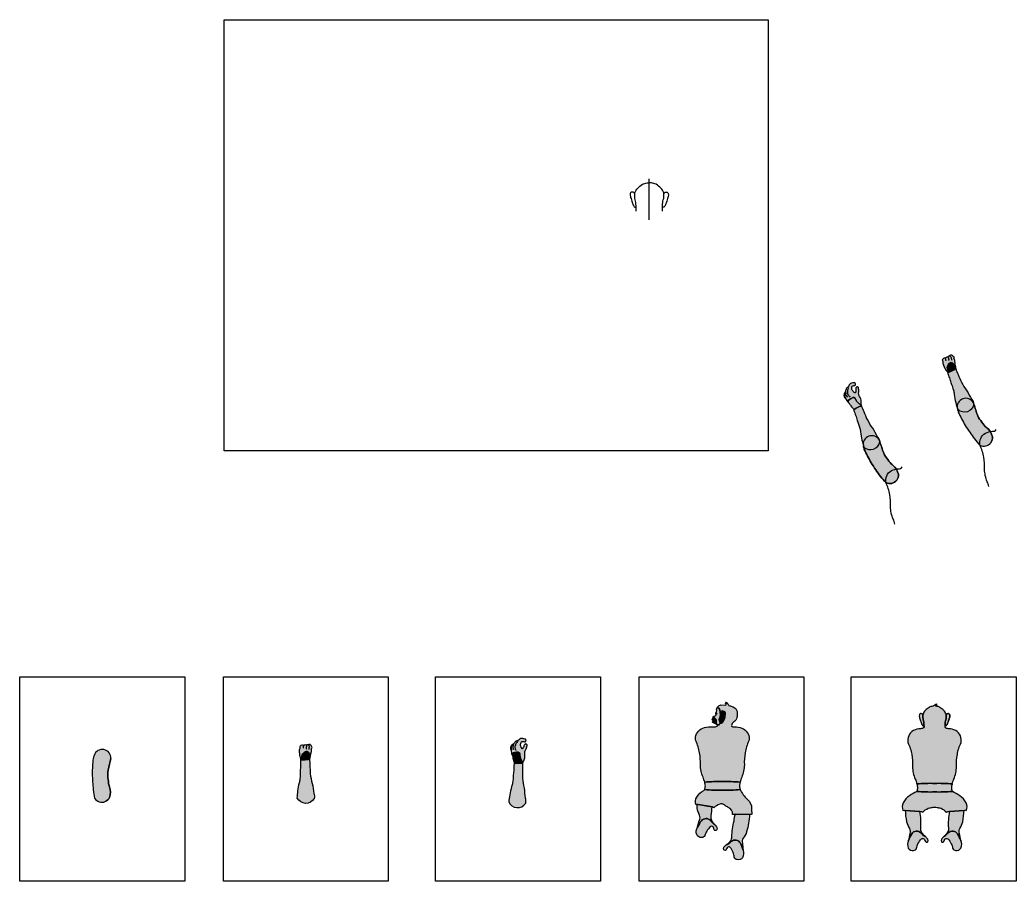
# Model space of a CAD drawing. Header units: millimetres. Extents: x -457882 to 172779, y -113677 to 174411.
# Drawn here: x -457882 to -124626, y -113677 to 174411 of the extents above; entities that cross this region are included whole.
import ezdxf

# ---------------------------------------------------------------- set-up
doc = ezdxf.new("R2010")
doc.units = ezdxf.units.MM
picture_1 = doc.add_image_def('image3.png', size_in_pixel=(659, 522))
pattern_1 = [(0, (-87389.128, -86394.4445), (0, 6.985), [5.08, -1.905]), (90, (-87389.128, -86394.4445), (-6.985, 4e-16), [5.08, -1.905])]
pattern_2 = [(0, (-39812.8334, -59161.183), (0, 6.985), [5.08, -1.905]), (90, (-39812.8334, -59161.183), (-6.985, 4e-16), [5.08, -1.905])]
pattern_3 = [(0, (0, 0), (0, 6.985), [5.08, -1.905]), (90, (0, 0), (-6.985, 4e-16), [5.08, -1.905])]
pattern_4 = [(0, (-245382.854, -184628.717), (0, 6.985), [5.08, -1.905]), (90, (-245382.854, -184628.717), (-6.985, 4e-16), [5.08, -1.905])]
pattern_5 = [(0, (-74510.256, 6733.873), (0, 6.985), [5.08, -1.905]), (90, (-74510.256, 6733.873), (-6.985, 4e-16), [5.08, -1.905])]
pattern_6 = [(0, (-33082.717, -5422.166), (0, 6.985), [5.08, -1.905]), (90, (-33082.717, -5422.166), (-6.985, 4e-16), [5.08, -1.905])]
pattern_7 = [(336.800377, (-211234.2166, -149794.374), (2.751642, 6.42017844), [5.08, -1.905]), (66.800377, (-211234.2166, -149794.374), (-6.42017844, 2.751642), [5.08, -1.905])]
pattern_8 = [(339.5691774, (-278315.2895, -171012.491), (2.43829734, 6.54560395), [5.08, -1.905]), (69.5691774, (-278315.2895, -171012.491), (-6.54560395, 2.43829734), [5.08, -1.905])]

msp = doc.modelspace()

# ---------------------------------------------------------------- hatches: boundary and pattern name
at = {"true_color": 0xc7c8ca}
h = msp.add_hatch(dxfattribs=at)
h.set_pattern_fill('ANGLE', color=9)
h.set_pattern_definition(pattern_6)
h.paths.add_polyline_path([(-145069, 60250, 0.0241075), (-145209, 60757, -0.1586549), (-145434, 61223, 0.0966106), (-145382, 61559, 0.3955607), (-145732, 61904, 0.2090925), (-146141, 62289, 0.2093926), (-146535, 62245, 0.0503816), (-146844, 62023, 0.1075723), (-147167, 61910, 0.1318174), (-147467, 61696, 0.0834333), (-147991, 61527, 0.0980647), (-148362, 61263, 0.0729574), (-148957, 61092, 0.2162471), (-149305, 60670, 0.1385878), (-149183, 60194, 0.0626311), (-148977, 58983, 0.0379536), (-148390, 57766, 0.0517764), (-147475, 56504, 0.0454698), (-146997, 56589, -0.2005109), (-147190, 56973, -0.15077), (-147568, 57757, -0.1852209), (-147530, 58600, -0.1149164), (-147165, 59385, -0.1913417), (-146290, 59908, -0.2666114), (-145951, 59659, -0.1126321), (-145356, 59120, 0.0153419), (-144936, 58455, 0.0449798), (-144968, 58999, -0.0144999), (-145049, 59652, -0.0540979)])
at = {"true_color": 0x636466}
h = msp.add_hatch(dxfattribs=at)
h.set_pattern_fill('ANGLE', color=251)
h.set_pattern_definition(pattern_6)
h.paths.add_polyline_path([(-144936, 58455, -0.0153419), (-145356, 59120, 0.1126321), (-145951, 59659, 0.2666114), (-146290, 59908, 0.1913417), (-147165, 59385, 0.1149164), (-147530, 58600, 0.1852209), (-147568, 57757, 0.15077), (-147190, 56973, 0.2005109), (-146997, 56589, 0.0443421), (-146553, 56754, -0.0059197), (-145597, 57199, 0.1157184), (-144838, 57745, -0.0790342)])
at = {"true_color": 0x292a38}
h = msp.add_hatch(dxfattribs=at)
h.set_pattern_fill('ANGLE', color=250)
h.set_pattern_definition(pattern_6)
h.paths.add_polyline_path([(-141115, 50353, -0.0388567), (-142884, 53221, -0.0092464), (-143994, 55785, -0.0157656), (-144824, 57762, -0.0026602), (-144838, 57745, -0.1157184), (-145597, 57199, 0.0058226), (-146537, 56762, -0.0916217), (-147475, 56504, 0.0194415), (-147147, 55480, 0.0256605), (-146852, 54674, -0.0522324), (-146319, 52966, -0.0278197), (-145423, 50394, -0.0622451), (-145242, 49118, 0.0357734), (-144724, 46335, -0.0018351), (-144124, 44045, 0.5959319), (-138727, 45869, 0.1362033), (-139479, 47451, 0.0040404)])
at = {"true_color": 0xc7c8ca}
h = msp.add_hatch(dxfattribs=at)
h.set_pattern_fill('ANGLE', color=9)
h.set_pattern_definition(pattern_5)
h.paths.add_polyline_path([(-178527, 47937, 0.0162846), (-178023, 46884, -0.0028296), (-177348, 46256, 0.1696226), (-176393, 45559, -0.0583689), (-176409, 46180, 0.008424), (-176432, 46855, 0.1037309), (-176562, 47608, 0.0214364), (-176804, 48120, -0.0639694), (-177118, 48671, -0.0703221), (-177279, 49223, -0.0436897), (-177291, 49656, 0.0076147), (-177241, 50187, 0.0946747), (-177252, 50648, -0.0023091), (-177302, 50850, -0.0905524), (-177316, 51020, 0.0041783), (-177299, 51286, 0.1961738), (-177383, 51462, 0.023169), (-177589, 51583, 0.1566434), (-177937, 51604, 0.1322777), (-178135, 51487, 0.0833059), (-178201, 51339, 0.0430556), (-178261, 50650, 0.0424328), (-178246, 50544, -0.062052), (-178220, 50318, -0.041717), (-178284, 49963, 0.0076932), (-178337, 49728, -0.5364336), (-178522, 49642, -0.0568674), (-178652, 49730, 0.0073205), (-178870, 49871, -0.0277966), (-179146, 50155, 0.0346833), (-179347, 50423, -0.1162974), (-179545, 50795, -0.0803727), (-179610, 51385, -0.15762), (-179429, 51868, -0.2146776), (-179044, 52034, 0.0691183), (-178586, 52137, 0.052426), (-178449, 52207, 0.2904389), (-178312, 52570, 0.1086894), (-178483, 52900, 0.1885632), (-178654, 52977, 0.0069086), (-179198, 52954, 0.07217), (-180067, 52740, 0.173042), (-180603, 51979, -0.2008729), (-180861, 51601, 0.2871932), (-181537, 50569, 0.262047), (-181695, 49987, 0.3206659), (-181935, 49628, 0.4059363), (-182129, 49275, 0.1240446), (-182169, 48346, 0.1708348), (-181665, 47769, 0.0458484), (-181263, 47107, 0.0285844), (-180846, 46530, -0.2523306), (-180558, 47292, -0.03848), (-180042, 47615, -0.0388374), (-179425, 47956, -0.3233707)])
at = {"true_color": 0x636466}
h = msp.add_hatch(dxfattribs=at)
h.set_pattern_fill('ANGLE', color=251)
h.set_pattern_definition(pattern_5)
h.paths.add_polyline_path([(-178527, 47937, 0.3233707), (-179425, 47956, 0.0388374), (-180042, 47615, 0.03848), (-180558, 47292, 0.2523306), (-180846, 46530, -0.0892556), (-180188, 45768, 0.0686791), (-179470, 44794, -0.0819391), (-178910, 43994, -0.103119), (-176281, 45251, -0.0888054), (-176392, 45558, -0.1697019), (-177348, 46256, 0.0028296), (-178023, 46884, -0.0162846)])
at = {"true_color": 0x292a38}
h = msp.add_hatch(dxfattribs=at)
h.set_pattern_fill('ANGLE', color=250)
h.set_pattern_definition([(0, (-66288.832, 16115.89), (0, 6.985), [5.08, -1.905]), (90, (-66288.832, 16115.89), (-6.985, 4e-16), [5.08, -1.905])])
h.paths.add_polyline_path([(-138915, 46305, 0.8737881), (-144259, 44332, -0.0068088), (-143969, 43236, 0.01901), (-141653, 38717, 0.0011597), (-138563, 34231, 0.0414972), (-136706, 32130, 0.3646656), (-133091, 32969, 0.1699294), (-132528, 34924, 0.1721894), (-134422, 37969, 0.1277456), (-134944, 38378, -0.0010641), (-136454, 40357, -0.0812566), (-137662, 42536, 0.0089644)])
h = msp.add_hatch(dxfattribs=at)
h.set_pattern_fill('ANGLE', color=250)
h.set_pattern_definition(pattern_5)
h.paths.add_polyline_path([(-174337, 40701, -0.0092464), (-175447, 43265, -0.015845), (-176281, 45251, 0.1038905), (-178928, 43981, 0.0193803), (-178601, 42959, 0.0256605), (-178305, 42153, -0.0522324), (-177772, 40445, -0.0278197), (-176876, 37874, -0.0622451), (-176695, 36598, 0.0357734), (-176177, 33815, -0.0018351), (-175577, 31524, 0.5959319), (-170181, 33349, 0.1362033), (-170932, 34930, 0.0040404), (-172568, 37832, -0.0388567)])
h = msp.add_hatch(dxfattribs=at)
h.set_pattern_fill('ANGLE', color=250)
h.set_pattern_definition([(0, (-97741.953, 3595.482), (0, 6.985), [5.08, -1.905]), (90, (-97741.953, 3595.482), (-6.985, 4e-16), [5.08, -1.905])])
h.paths.add_polyline_path([(-170368, 33784, 0.8737881), (-175713, 31811, -0.0068088), (-175422, 30715, 0.01901), (-173106, 26197, 0.0011597), (-170016, 21710, 0.0414972), (-168159, 19609, 0.3646656), (-164544, 20448, 0.1699294), (-163981, 22403, 0.1721894), (-165876, 25449, 0.1277456), (-166397, 25858, -0.0010641), (-167907, 27836, -0.0812566), (-169115, 30016, 0.0089644)])
h = msp.add_hatch(dxfattribs=at)
h.set_pattern_fill('ANGLE', color=250)
h.set_pattern_definition(pattern_3)
h.paths.add_polyline_path([(-213997, -66761, 0.3223682), (-215809, -62749, 0.1051615), (-218209, -62110, 0.0603567), (-219013, -62110, -0.0539296), (-219505, -62047, -0.0730646), (-219762, -61957, -0.2207532), (-219410, -60696, 0.1570223), (-218177, -59405, 0.1007924), (-217893, -57721, 0.1843328), (-218323, -56171, 0.1336993), (-219641, -55224, 0.0372833), (-220687, -54940, -0.1405802), (-220994, -54501, 0.2982357), (-221827, -53882, -0.0907338), (-221521, -54080, -0.2649519), (-221382, -54471, -0.146605), (-221675, -54362, -0.2594004), (-221687, -54799, -0.000013), (-221689, -54799), (-223346, -54689, 0.115328), (-223948, -54974, 0.0082779), (-224398, -55344, 0.1153501), (-224585, -55616, -0.1664151), (-224879, -56091, 0.39095), (-224831, -56314, -0.0988119), (-224770, -56768, 0.0307857), (-224962, -57249), (-224729, -57735), (-224990, -57969, -0.1538158), (-225022, -58193, -0.1255847), (-225576, -58505), (-225750, -58879), (-225115, -59477, -0.1127631), (-224929, -59970), (-225008, -61208, 0.0447823), (-224765, -61285, 0.0246868), (-224331, -61356, 0.0200844), (-223974, -61383), (-223658, -60686, -0.0875526), (-223886, -60116, -0.1539301), (-223918, -59523, -0.0511605), (-223850, -59225, 0.0326958), (-223614, -58691, 0.0452629), (-223560, -58395, -0.0174096), (-223502, -57476, -0.1718324), (-223443, -57087, -0.043151), (-223297, -56906, -0.1331819), (-222973, -56766, -0.1158627), (-222257, -56901, -0.1366958), (-221963, -57202, -0.1608118), (-221905, -57489, -0.0243167), (-222021, -58534, -0.0013626), (-222086, -58938, -0.0174461), (-222274, -59623, -0.0692874), (-222726, -60521, -0.0424083), (-222925, -60720, -0.2615406), (-223393, -60864, -0.3973692), (-223613, -60754, -0.0114632), (-223658, -60686), (-223974, -61383, -0.0190311), (-224312, -61358, -0.2910341), (-225041, -62047, -0.0658971), (-225643, -62110, 0.0016847), (-227573, -62110, 0.1051615), (-229973, -62749, 0.3223682), (-231785, -66761, -0.0787665), (-230521, -70779, -0.061863), (-230249, -74762, 0.0938334), (-229363, -78968, -0.0522731), (-228800, -80592, -0.0321333), (-222860, -80399, -0.0317998), (-216981, -80586, -0.0520882), (-216420, -78968, 0.0938334), (-215534, -74762, -0.061863), (-215261, -70779, -0.0787665)])
at = {"true_color": 0xc7c8ca}
h = msp.add_hatch(dxfattribs=at)
h.set_pattern_fill('ANGLE', color=9)
h.set_pattern_definition(pattern_4)
h.paths.add_polyline_path([(-225750, -58879), (-225576, -58505, 0.1255847), (-225022, -58193, 0.1538158), (-224990, -57969), (-224729, -57735), (-224962, -57249, -0.0307857), (-224770, -56768, 0.0988119), (-224831, -56314, -0.4266905), (-224867, -56074, 0.0386965), (-224783, -55999, 0.1204598), (-224591, -55638, -0.2278129), (-224037, -55859, -0.1557532), (-223781, -56411), (-223554, -58211, -0.0729836), (-223614, -58691, -0.0326958), (-223850, -59225, 0.0511605), (-223918, -59523, 0.1539301), (-223886, -60116, 0.0875526), (-223658, -60686), (-223974, -61383, -0.0200844), (-224331, -61356, -0.0246868), (-224765, -61285, -0.0447823), (-225008, -61208), (-224929, -59970, 0.1127631), (-225115, -59477)])
at = {"true_color": 0x292a38}
h = msp.add_hatch(dxfattribs=at)
h.set_pattern_fill('ANGLE', color=250)
h.set_pattern_definition(pattern_3)
h.paths.add_polyline_path([(-143013, -67359, 0.3223682), (-144825, -63347, 0.1051615), (-147225, -62709, -0.0693205), (-147853, -62608, -0.2031393), (-148390, -62115, -0.0160803), (-148340, -60852, -0.053147), (-148054, -59375, 0.0545764), (-148054, -57841, 0.1239777), (-148817, -56603, 0.057497), (-150081, -55575, 0.1159452), (-151346, -55218, 0.0099336), (-151543, -55206, -0.1322594), (-151402, -55021, -0.2875351), (-151054, -55005, 0.4103371), (-151411, -54865, -0.0591513), (-151726, -54977, -0.256772), (-151406, -54658, -0.0907338), (-151044, -54616, 0.3886537), (-152056, -54904, -0.0532154), (-152363, -55211, 0.0052778), (-152467, -55218, 0.1159452), (-153732, -55575, 0.057497), (-154996, -56603, 0.1239777), (-155760, -57841, 0.0545764), (-155760, -59375, -0.053147), (-155474, -60852, -0.0160803), (-155423, -62115, -0.2031393), (-155960, -62608, -0.0693205), (-156589, -62709, 0.1051615), (-158989, -63347, 0.3223682), (-160801, -67359, -0.0787665), (-159537, -71377, -0.061863), (-159264, -75361, 0.0938334), (-158378, -79566, -0.0522731), (-157815, -81190, -0.0321333), (-151875, -80997, -0.0317998), (-145997, -81185, -0.0520882), (-145435, -79566, 0.0938334), (-144549, -75361, -0.061863), (-144277, -71377, -0.0787665)])
h = msp.add_hatch()
h.set_pattern_fill('ANGLE', color=6)
h.set_pattern_definition([(0, (-38248.905, 0), (0, 6.985), [5.08, -1.905]), (90, (-38248.905, 0), (-6.985, 4e-16), [5.08, -1.905])])
h.paths.add_polyline_path([(-226091, -60403, -0.1833688), (-226197, -60498, 0.1576277), (-225589, -60762, 0.1306015), (-225008, -61208), (-224929, -59970, 0.1127631), (-225115, -59477), (-225750, -58879), (-225976, -59036, -0.1080087), (-226208, -59409, -0.0144354), (-226358, -59570, 0.0815852), (-226046, -59991, -0.4359866), (-226012, -60303, -0.0523019)])
h = msp.add_hatch()
h.set_pattern_fill('ANGLE', color=1)
h.set_pattern_definition(pattern_4)
h.paths.add_polyline_path([(-225750, -58879), (-225576, -58505, -0.1067141), (-225929, -58664, 0.1041713), (-226014, -58706, 0.1981513), (-226031, -58739, 0.1141793), (-226021, -58797, -0.1850298), (-225982, -59039)])
h = msp.add_hatch()
h.set_pattern_fill('ANGLE', color=3)
h.set_pattern_definition(pattern_4)
h.paths.add_polyline_path([(-224963, -57246, 0.0971391), (-225041, -57618, 0.0586994), (-224990, -57969), (-224729, -57735)])
at = {"true_color": 0x636466}
h = msp.add_hatch(dxfattribs=at)
h.set_pattern_fill('ANGLE', color=251)
h.set_pattern_definition(pattern_4)
h.paths.add_polyline_path([(-223850, -59225, 0.0326958), (-223614, -58691, 0.0729836), (-223554, -58211, -0.0139283), (-223502, -57476, -0.1718324), (-223443, -57087, -0.043151), (-223297, -56906, -0.1331819), (-222973, -56766, -0.1158627), (-222257, -56901, -0.1501868), (-221944, -57239, -0.1075835), (-221902, -57433, -0.025402), (-222019, -58525, -0.001393), (-222086, -58938, -0.0174461), (-222274, -59623, -0.0692874), (-222726, -60521, -0.0424083), (-222925, -60720, -0.2615406), (-223393, -60864, -0.3973692), (-223613, -60754, -0.0991153), (-223886, -60116, -0.1539301), (-223918, -59523, -0.0511605)])
h = msp.add_hatch(dxfattribs=at)
h.set_pattern_fill('ANGLE', color=251)
h.set_pattern_definition([(0, (-144921.789, -24039.421), (0, 6.985), [5.08, -1.905]), (90, (-144921.789, -24039.421), (-6.985, 4e-16), [5.08, -1.905])])
h.paths.add_polyline_path([(-155789, -58188, 0.2663283), (-156039, -57775, 0.0882136), (-156374, -57646, 0.1764774), (-156730, -57711, 0.1744313), (-156991, -58076, 0.137621), (-156971, -58847, 0.0352671), (-156797, -59387, -0.0174435), (-156564, -60056, 0.0214337), (-156424, -60556, 0.0218015), (-156154, -61274, -0.0176888), (-155890, -61599, 0.5309416), (-155436, -61545, 0.0088322), (-155474, -60852, 0.053147), (-155760, -59375, -0.0421889)])
h.paths.add_polyline_path([(-146843, -58847, 0.137621), (-146822, -58076, 0.1744313), (-147084, -57711, 0.1764774), (-147439, -57646, 0.0882136), (-147774, -57775, 0.2663283), (-148024, -58188, -0.0421889), (-148054, -59375, 0.053147), (-148340, -60852, 0.0088322), (-148377, -61545, 0.5309416), (-147924, -61599, -0.0176888), (-147660, -61274, 0.0218015), (-147390, -60556, 0.0214337), (-147250, -60056, -0.0174435), (-147017, -59387, 0.0352671)])
at = {"true_color": 0xc7c8ca}
h = msp.add_hatch(dxfattribs=at)
h.set_pattern_fill('ANGLE', color=9, angle=-23.19962)
h.set_pattern_definition(pattern_7)
h.paths.add_polyline_path([(-290608, -70948, 0.0162846), (-290560, -72114, -0.0028296), (-290188, -72957, 0.1696226), (-289584, -73974, -0.0583689), (-289353, -73396, 0.008424), (-289109, -72767, 0.1037309), (-288932, -72023, 0.0214364), (-288953, -71458, -0.0639694), (-289024, -70828, -0.0703221), (-288955, -70257, -0.0436897), (-288796, -69854, 0.0076147), (-288540, -69385, 0.0946747), (-288369, -68958, -0.0023091), (-288335, -68753, -0.0905524), (-288281, -68590, 0.0041783), (-288161, -68352, 0.1961738), (-288168, -68158, 0.023169), (-288310, -67965, 0.1566434), (-288622, -67809, 0.1322777), (-288849, -67838, 0.0833059), (-288969, -67949, 0.0430556), (-289296, -68558, 0.0424328), (-289323, -68661, -0.062052), (-289389, -68879, -0.041717), (-289588, -69181, 0.0076932), (-289729, -69375, -0.5364336), (-289933, -69382, -0.0568674), (-290017, -69250, 0.0073205), (-290162, -69034, -0.0277966), (-290303, -68665, 0.0346833), (-290383, -68339, -0.1162974), (-290418, -67919, -0.0803727), (-290245, -67351, -0.15762), (-289889, -66979, -0.2146776), (-289469, -66978, 0.0691183), (-289008, -67064, 0.052426), (-288855, -67053, 0.2904389), (-288585, -66773, 0.1086894), (-288613, -66403, 0.1885632), (-288740, -66265, 0.0069086), (-289249, -66071, 0.07217), (-290132, -65926, 0.173042), (-290924, -66414, -0.2008729), (-291311, -66659, 0.2871932), (-292339, -67342, 0.262047), (-292713, -67815, 0.3206659), (-293075, -68050, 0.4059363), (-293392, -68299, 0.1240446), (-293795, -69136, 0.1708348), (-293559, -69866, 0.0458484), (-293451, -70632, 0.0285844), (-293295, -71327, -0.2523306), (-292730, -70740, -0.03848), (-292128, -70647, -0.0388374), (-291427, -70576, -0.3233707)])
at = {"true_color": 0x292a38}
h = msp.add_hatch(dxfattribs=at)
h.set_pattern_fill('ANGLE', color=250, angle=-31.04999)
h.set_pattern_definition([(328.950006, (-380815.226, -136002.691), (3.6027639, 5.98417223), [5.08, -1.905]), (58.950006, (-380815.226, -136002.691), (-5.98417223, 3.6027639), [5.08, -1.905])])
h.paths.add_polyline_path([(-427464, -72680, 0.8737881), (-433061, -71613, -0.0068088), (-433377, -72702, 0.01901), (-433723, -77768, 0.0011597), (-433391, -83205, 0.0414972), (-432883, -85963, 0.3646656), (-429354, -87109, 0.1699294), (-427862, -85725, 0.1721894), (-427915, -82138, 0.1277456), (-428151, -81519, -0.0010641), (-428424, -79045, -0.0812566), (-428335, -76554, 0.0089644)])
at = {"true_color": 0xc7c8ca}
h = msp.add_hatch(dxfattribs=at)
h.set_pattern_fill('ANGLE', color=9, angle=-20.43082)
h.set_pattern_definition(pattern_8)
h.paths.add_polyline_path([(-361596, -70274, -0.2666114), (-361365, -70625, -0.1126321), (-360996, -71338, 0.0153419), (-360835, -72108, 0.0449798), (-360675, -71588, -0.0144999), (-360522, -70947, -0.0540979), (-360333, -70380, 0.0241075), (-360287, -69856, -0.1586549), (-360335, -69340, 0.0966106), (-360169, -69044, 0.3955607), (-360376, -68598, 0.2090925), (-360625, -68095, 0.2093926), (-361010, -67998, 0.0503816), (-361377, -68099, 0.1075723), (-361719, -68091, 0.1318174), (-362075, -68188, 0.0834333), (-362624, -68163, 0.0980647), (-363065, -68280, 0.0729574), (-363682, -68233, 0.2162471), (-364155, -68508, 0.1385878), (-364207, -68997, 0.0626311), (-364437, -70203, 0.0379536), (-364312, -71548, 0.0517764), (-363895, -73050, 0.0454698), (-363417, -73137, -0.2005109), (-363464, -72710, -0.15077), (-363545, -71844, -0.1852209), (-363215, -71067, -0.1149164), (-362599, -70459, -0.1913417)])
at = {"true_color": 0x292a38}
h = msp.add_hatch(dxfattribs=at)
h.set_pattern_fill('ANGLE', color=250, angle=-20.43082)
h.set_pattern_definition(pattern_8)
h.paths.add_polyline_path([(-360082, -81035, -0.0388567), (-360738, -77729, -0.0092464), (-360884, -74939, -0.0157656), (-360972, -72797, -0.1184151), (-361892, -73054, 0.0058226), (-362926, -73136, -0.0916217), (-363895, -73050, 0.0194415), (-363945, -74124, 0.0256605), (-363949, -74983, -0.0522324), (-364046, -76769, -0.0278197), (-364104, -79492, -0.0622451), (-364380, -80751, 0.0357734), (-364866, -83540, -0.0018351), (-365104, -85896, 0.5959319), (-359410, -86070, 0.1362033), (-359562, -84325, 0.0040404)])
at = {"true_color": 0x636466}
h = msp.add_hatch(dxfattribs=at)
h.set_pattern_fill('ANGLE', color=251, angle=-20.43082)
h.set_pattern_definition(pattern_8)
h.paths.add_polyline_path([(-361892, -73054, 0.1157184), (-360991, -72807, -0.0790342), (-360835, -72108, -0.0153419), (-360996, -71338, 0.1126321), (-361365, -70625, 0.2666114), (-361596, -70274, 0.1913417), (-362599, -70459, 0.1149164), (-363215, -71067, 0.1852209), (-363545, -71844, 0.15077), (-363464, -72710, 0.2005109), (-363417, -73137, 0.0443421), (-362943, -73138, -0.0059197)])
h = msp.add_hatch(dxfattribs=at)
h.set_pattern_fill('ANGLE', color=251, angle=-23.19962)
h.set_pattern_definition(pattern_7)
h.paths.add_polyline_path([(-290608, -70948, 0.3233707), (-291427, -70576, 0.0388374), (-292128, -70647, 0.03848), (-292730, -70740, 0.2523306), (-293295, -71327, -0.0892556), (-292990, -72286, 0.0686791), (-292713, -73464, -0.0819391), (-292514, -74420, -0.103119), (-289602, -74300, -0.0888054), (-289583, -73974, -0.1697019), (-290188, -72957, 0.0028296), (-290560, -72114, -0.0162846)])
at = {"true_color": 0x292a38}
h = msp.add_hatch(dxfattribs=at)
h.set_pattern_fill('ANGLE', color=250, angle=-23.19962)
h.set_pattern_definition(pattern_7)
h.paths.add_polyline_path([(-289608, -79249, -0.0092464), (-289619, -76455, -0.015845), (-289602, -74300, 0.1038905), (-292535, -74426, 0.0193803), (-292637, -75493, 0.0256605), (-292683, -76351, -0.0522324), (-292865, -78130, -0.0278197), (-293055, -80847, -0.0622451), (-293392, -82091, 0.0357734), (-294012, -84853, -0.0018351), (-294363, -87195, 0.5959319), (-288684, -87644, 0.1362033), (-288752, -85894, 0.0040404), (-289112, -82582, -0.0388567)])
h = msp.add_hatch()
h.set_pattern_fill('ANGLE', color=5)
h.set_pattern_definition(pattern_2)
h.paths.add_polyline_path([(-229136, -83353, 0.0583156), (-228799, -83066, 0.0321297), (-222860, -83259, 0.0321333), (-216920, -83066, 0.0698773), (-214618, -86317, -0.2521983), (-213083, -89444, 0.0919648), (-212988, -91069, -0.4079127), (-213285, -91437, -0.0257887), (-213620, -91429), (-218533, -91325, -0.0247784), (-219449, -91356, 0.3033259), (-220933, -89025, 0.027775), (-221508, -88717, 0.0034088), (-221836, -88478, 0.0457858), (-222162, -88285, 0.0174571), (-222923, -87863, 0.1112818), (-223783, -87965, 0.1119172), (-225714, -89152, 0.118221), (-226150, -88878), (-231004, -88110, 0.0487415), (-231379, -88067, 0.0476358), (-231748, -88096, -0.226577), (-231463, -85552, -0.1273391)])
h = msp.add_hatch(dxfattribs=at)
h.set_pattern_fill('ANGLE', color=250)
h.set_pattern_definition(pattern_2)
h.paths.add_polyline_path([(-226440, -88833), (-226150, -88878, -0.118221), (-225714, -89152, -0.1119172), (-223783, -87965, -0.1112818), (-222923, -87863, -0.0174571), (-222162, -88285, -0.0457858), (-221836, -88478, -0.0034088), (-221508, -88717, -0.027775), (-220933, -89025, -0.3033259), (-219449, -91356, 0.0247784), (-218533, -91325), (-213620, -91429, 0.0257887), (-213285, -91437, 0.4079127), (-212988, -91069, -0.0919648), (-213083, -89444, 0.2521983), (-214618, -86317, -0.0698773), (-216920, -83066, -0.0321333), (-222860, -83259, -0.0321297), (-228799, -83066, -0.0583156), (-229136, -83353, 0.1273391), (-231463, -85552, 0.226577), (-231748, -88096, -0.0476358), (-231379, -88067, 0.0131737), (-231278, -89320, 0.077089), (-230544, -91679, -0.2660274), (-230541, -93308, 0.0088739), (-231199, -95624, -0.0329623), (-229911, -93472, -0.4530463), (-226792, -93437, 0.0087286), (-226367, -93967, 0.0122406), (-225760, -94584, 0.0394412), (-225621, -94693, 0.0107593), (-225449, -94764, 0.0304565), (-225807, -94449, -0.0364488), (-225978, -94218, -0.0263), (-226495, -93330, -0.0914408), (-226747, -92617, -0.1202326), (-226701, -91847, 0.0323096)])
at = {"true_color": 0xf8d731}
h = msp.add_hatch(dxfattribs=at)
h.set_pattern_fill('ANGLE', color=40)
h.set_pattern_definition(pattern_2)
h.paths.add_polyline_path([(-222860, -80399, 0.0321333), (-228800, -80592, -0.0479314), (-228580, -81829, -0.0479314), (-228800, -83066, 0.0321333), (-222860, -83259, 0.0321333), (-216920, -83066, -0.0479314), (-217139, -81829, -0.0479314), (-216920, -80592, 0.0321333)])
h = msp.add_hatch(dxfattribs=at)
h.set_pattern_fill('ANGLE', color=40)
h.set_pattern_definition(pattern_1)
h.paths.add_polyline_path([(-145936, -83664, -0.0479314), (-146155, -82427, -0.0479314), (-145936, -81190, 0.0321333), (-151875, -80997, 0.0321333), (-157815, -81190, -0.0479314), (-157596, -82427, -0.0479314), (-157815, -83664, 0.0321333), (-151875, -83857, 0.0321333)])
h = msp.add_hatch()
h.set_pattern_fill('ANGLE', color=5)
h.set_pattern_definition(pattern_1)
h.paths.add_polyline_path([(-143471, -85112, 0.0251543), (-145936, -83664, -0.0321333), (-151875, -83857, -0.0321333), (-157815, -83664, 0.0251543), (-160280, -85112, 0.1273391), (-162402, -87509, 0.226577), (-162459, -90069, -0.0966016), (-161717, -90017), (-156814, -90350, -0.1629033), (-155829, -90662, -0.1119172), (-154012, -89308, -0.1154392), (-153204, -89137, -0.0512236), (-152728, -89053, -0.0666751), (-151916, -88918, -0.0105055), (-151875, -88910, -0.0105055), (-151834, -88918, -0.0666751), (-151023, -89053, -0.0512236), (-150546, -89137, -0.1154392), (-149738, -89308, -0.1119172), (-147921, -90662, -0.1629033), (-146936, -90350), (-142034, -90017, -0.0966016), (-141292, -90069, 0.226577), (-141349, -87509, 0.1273391)])
at = {"true_color": 0x636466}
h = msp.add_hatch(dxfattribs=at)
h.set_pattern_fill('ANGLE', color=251)
h.set_pattern_definition(pattern_2)
h.paths.add_polyline_path([(-231359, -95944, 0.1784529), (-231478, -98122, 0.3162771), (-229789, -99085, 0.2953473), (-228705, -98432, -0.0849575), (-228083, -96944, -0.073241), (-226897, -95563, -0.6039715), (-225769, -95869, -0.0245198), (-225603, -96485, 0.3707314), (-225060, -96765, 0.1162204), (-224822, -96667, 0.2069011), (-224724, -95757, 0.0756495), (-225414, -94800, -0.1066254), (-225806, -94539, -0.0113288), (-226367, -93967, -0.0087286), (-226792, -93437, 0.4530463), (-229911, -93472, 0.0376622)])
at = {"true_color": 0x292a38}
h = msp.add_hatch(dxfattribs=at)
h.set_pattern_fill('ANGLE', color=250)
h.set_pattern_definition(pattern_2)
h.paths.add_polyline_path([(-213812, -91425), (-218533, -91325, 0.0397272), (-218954, -93536, 0.0572323), (-219708, -98830, -0.1202326), (-219799, -99596, -0.0914408), (-220174, -100253, -0.0263), (-220841, -101035, -0.0624026), (-221175, -101394, 0.0131744), (-220413, -100857, 0.0087286), (-219901, -100411, -0.4530463), (-216838, -100998, -0.0329623), (-215951, -103345, 0.0088739), (-216189, -100949, -0.2660274), (-215897, -99346, 0.077089), (-214756, -97154, 0.0610771)])
h = msp.add_hatch(dxfattribs=at)
h.set_pattern_fill('ANGLE', color=250)
h.set_pattern_definition(pattern_1)
h.paths.add_polyline_path([(-161717, -90017, 0.0402886), (-161274, -93830, 0.077089), (-160333, -96114, -0.2660274), (-160185, -97737, 0.0088739), (-160635, -100102, -0.0329623), (-159543, -97844, -0.4530463), (-156439, -97531, 0.0087286), (-155969, -98021, 0.0122406), (-155309, -98582, 0.0394412), (-155161, -98678, 0.0107593), (-154984, -98734, 0.0304565), (-155369, -98452, -0.0364488), (-155559, -98236, -0.0263), (-156154, -97398, -0.0914408), (-156468, -96711, -0.1202326), (-156491, -95939, 0.0599404), (-156814, -90350)])
h.paths.add_polyline_path([(-147260, -95939, -0.1202326), (-147283, -96711, -0.0914408), (-147597, -97398, -0.0263), (-148192, -98236, -0.0624026), (-148493, -98624, 0.0131744), (-147781, -98021, 0.0087286), (-147311, -97531, -0.4530463), (-144208, -97844, -0.0329623), (-143116, -100102, 0.0088739), (-143566, -97737, -0.2660274), (-143418, -96114, 0.077089), (-142476, -93830, 0.0402886), (-142034, -90017), (-146936, -90350, 0.0599404)])
at = {"true_color": 0x636466}
h = msp.add_hatch(dxfattribs=at)
h.set_pattern_fill('ANGLE', color=251)
h.set_pattern_definition(pattern_2)
h.paths.add_polyline_path([(-216838, -100998, 0.4530463), (-219901, -100411, -0.0087286), (-220413, -100857, -0.0113288), (-221067, -101321, -0.1066254), (-221499, -101508, 0.0756495), (-222347, -102327, 0.2069011), (-222413, -103240, 0.1162204), (-222195, -103379, 0.3707314), (-221611, -103200, -0.0245198), (-221339, -102623, -0.6039715), (-220175, -102521, -0.073241), (-219252, -104092, -0.0849575), (-218904, -105666, 0.2953473), (-217953, -106500, 0.3162771), (-216120, -105853, 0.1784529), (-215850, -103688, 0.0376622)])
h = msp.add_hatch(dxfattribs=at)
h.set_pattern_fill('ANGLE', color=251)
h.set_pattern_definition(pattern_1)
h.paths.add_polyline_path([(-156355, -99658, -0.6039715), (-155204, -99862, -0.0245198), (-154984, -100461, 0.3707314), (-154419, -100692, 0.1162204), (-154190, -100573, 0.2069011), (-154174, -99658, 0.0789197), (-154984, -98734, -0.013867), (-155212, -98660, -0.014001), (-155969, -98021, -0.0087286), (-156439, -97531, 0.4530463), (-159543, -97844, 0.0329623), (-160635, -100102, 0.2078724), (-160690, -102615, 0.3162771), (-158922, -103423, 0.2953473), (-157900, -102677, -0.0849575), (-157414, -101140, -0.073241)])
h.paths.add_polyline_path([(-146337, -101140, -0.0849575), (-145850, -102677, 0.2953473), (-144829, -103423, 0.3162771), (-143061, -102615, 0.2078724), (-143116, -100102, 0.0329623), (-144208, -97844, 0.4530463), (-147311, -97531, -0.0087286), (-147781, -98021, -0.0113288), (-148391, -98541, -0.0539097), (-148589, -98678, -0.0107593), (-148766, -98734, 0.0789197), (-149577, -99658, 0.2069011), (-149561, -100573, 0.1162204), (-149332, -100692, 0.3707314), (-148767, -100461, -0.0245198), (-148546, -99862, -0.6039715), (-147396, -99658, -0.073241)])

# ---------------------------------------------------------------- linework, layer by layer
at = {"color": 5}
msp.add_line((-247335, 107522), (-247335, 121300), dxfattribs=at)
for points in [[(-252187, 116155, 0.2663283), (-252500, 116671, 0.0882136), (-252919, 116833, 0.1764774), (-253363, 116752, 0.1744313), (-253690, 116295, 0.137621), (-253664, 115331, 0.0352671), (-253447, 114656, -0.0174435), (-253155, 113820, 0.0238679), (-252958, 113125, 0.0201242), (-252643, 112298, -0.0162373), (-252339, 111926, 0.5715814), (-251746, 111959, -0.4541538)], [(-251737, 110460, 0.0240999), (-251793, 112825, 0.053147), (-252151, 114671, -0.0545764), (-252151, 116589, -0.1239777), (-251196, 118137, -0.057497), (-249616, 119421, -0.1159452), (-248036, 119867, -0.0283326), (-247335, 119884, -0.0283326)], [(-242933, 110460, -0.0240999), (-242877, 112825, -0.053147), (-242519, 114671, 0.0545764), (-242519, 116589, 0.1239777), (-243474, 118137, 0.057497), (-245054, 119421, 0.1159452), (-246635, 119867, 0.0283326), (-247335, 119884, 0.0283326)], [(-242483, 116155, -0.2663283), (-242170, 116671, -0.0882136), (-241751, 116833, -0.1764774), (-241307, 116752, -0.1744313), (-240981, 116295, -0.137621), (-241006, 115331, -0.0352671), (-241223, 114656, 0.0174435), (-241515, 113820, -0.0238679), (-241713, 113125, -0.0201242), (-242027, 112298, 0.0162373), (-242331, 111926, -0.5715814), (-242924, 111959, 0.4541538)], [(-148348, 61280, -0.0613381), (-148278, 61109, -0.019823), (-148265, 60896, 0.0999798), (-148229, 60664, 0.0628883), (-148072, 60337, -3.2479652)], [(-147453, 61712, -0.2185302), (-147296, 61528, -0.056169), (-147259, 61295, 0.0433668), (-147223, 61031, 0.041293), (-147147, 60789, 0.031494), (-146981, 60446, -6.9499094)], [(-146830, 62039, 0.1473408), (-146643, 61872, -0.156511), (-146445, 61701, -0.178948), (-146352, 61305, 0.1134563), (-146270, 60938, 0.0169756), (-146122, 60630, 5.2655775)], [(-180861, 51601, -0.1536984), (-180938, 50823, 0.177328), (-180993, 49789, 0.2361351), (-180861, 49097, 0.0028813), (-180264, 48390, 0.0998074), (-180157, 48238, -5.2785667)], [(-181935, 49628, -0.1621793), (-181937, 49208, 0.0565608), (-182046, 48791, 0.1396433), (-181995, 48493, 0.0485083), (-181813, 48270, -0.0596994), (-181546, 47960, 2.9586664)], [(-138915, 46305, -0.0089644), (-137662, 42536, 0.0812566), (-136454, 40357, 0.0010641), (-134944, 38378, -0.1277456), (-134422, 37969), (-134422, 37969, -0.1721894), (-132528, 34924, -0.1699294), (-133091, 32969)], [(-133720, 18298, 0.0522731), (-134283, 19922, -0.0938334), (-135169, 24128, 0.061863), (-135441, 28112, 0.0787665), (-136706, 32130, -0.3223682), (-134893, 36142, -0.1051615), (-132494, 36780, 0.0693205), (-131865, 36881, 0.2031393), (-131328, 37374, 0.2031393)], [(-170368, 33784, -0.0089644), (-169115, 30016, 0.0812566), (-167907, 27836, 0.0010641), (-166397, 25858, -0.1277456), (-165876, 25449), (-165876, 25449, -0.1721894), (-163981, 22403, -0.1699294), (-164544, 20448)], [(-164544, 20448, -0.3646656), (-168159, 19609, -0.0414972), (-170016, 21710, -0.0011597), (-173106, 26197, -0.01901), (-175422, 30715, 0.0068088), (-175713, 31811, -0.0000384)], [(-165173, 5778, 0.0522731), (-165736, 7402, -0.0938334), (-166622, 11608, 0.061863), (-166894, 15591, 0.0787665), (-168159, 19609, -0.3223682), (-166346, 23621, -0.1051615), (-163947, 24259, 0.0693205), (-163318, 24360, 0.2031393), (-162781, 24854, 0.2031393)], [(-155789, -58188, 0.2663283), (-156039, -57775, 0.0882136), (-156374, -57646, 0.1764774), (-156730, -57711, 0.1744313), (-156991, -58076, 0.137621), (-156971, -58847, 0.0352671), (-156797, -59387, -0.0174435), (-156564, -60056, 0.0238679), (-156405, -60612, 0.0201242), (-156154, -61274, -0.0162373), (-155910, -61572, 0.5715814), (-155436, -61545, -0.4541538)], [(-148024, -58188, -0.2663283), (-147774, -57775, -0.0882136), (-147439, -57646, -0.1764774), (-147084, -57711, -0.1744313), (-146822, -58076, -0.137621), (-146843, -58847, -0.0352671), (-147017, -59387, 0.0174435), (-147250, -60056, -0.0238679), (-147408, -60612, -0.0201242), (-147660, -61274, 0.0162373), (-147903, -61572, -0.5715814), (-148377, -61545, 0.4541538)], [(-363046, -68270, -0.0613381), (-363040, -68455, -0.019823), (-363102, -68659, 0.0999798), (-363149, -68888, 0.0628883), (-363116, -69250, -3.2479652)], [(-362056, -68177, -0.2185302), (-361974, -68405, -0.056169), (-362019, -68636, 0.0433668), (-362078, -68896, 0.041293), (-362091, -69149, 0.031494), (-362056, -69528, -6.9499094)], [(-361358, -68089, 0.1473408), (-361241, -68310, -0.156511), (-361115, -68540, -0.178948), (-361167, -68943, 0.1134563), (-361218, -69315, 0.0169756), (-361186, -69657, 5.2655775)], [(-293075, -68050, -0.1621793), (-293242, -68436, 0.0565608), (-293507, -68776, 0.1396433), (-293577, -69070, 0.0485083), (-293498, -69347, -0.0596994), (-293375, -69737, 2.9586664)], [(-291311, -66659, -0.1536984), (-291688, -67344, 0.177328), (-292145, -68273, 0.2361351), (-292297, -68962, 0.0028813), (-292027, -69847, 0.0998074), (-291988, -70029, -5.2785667)], [(-427464, -72680, -0.0089644), (-428335, -76554, 0.0812566), (-428424, -79045, 0.0010641), (-428151, -81519, -0.1277456), (-427915, -82138), (-427915, -82138, -0.1721894), (-427862, -85725, -0.1699294), (-429354, -87109)]]:
    msp.add_lwpolyline(points, format="xyb", dxfattribs=at)
for points in [[(-145049, 59652, -0.0540979), (-145069, 60250, 0.0241075), (-145209, 60757, -0.1586549), (-145434, 61223, 0.0966106), (-145382, 61559, 0.3955607), (-145732, 61904, 0.2090925), (-146141, 62289, 0.2093926), (-146535, 62245, 0.0503816), (-146844, 62023, 0.1075723), (-147167, 61910, 0.1318174), (-147467, 61696, 0.0834333), (-147991, 61527, 0.0980647), (-148362, 61263, 0.0662768), (-148905, 61115, 0.2387632), (-149305, 60670, 0.1385878), (-149183, 60194, 0.0626311), (-148977, 58983, 0.0379536), (-148390, 57766, 0.0517764), (-147475, 56504, 0.0899934), (-146553, 56754, -0.0059197), (-145597, 57199, 0.1157184), (-144838, 57745, -0.0822681), (-144936, 58485, 0.0425564), (-144968, 58999, -0.0144999)], [(-139479, 47451, -0.1362033), (-138727, 45869, -0.5959319), (-144124, 44045, 0.0018351), (-144724, 46335, -0.0357734), (-145242, 49118, 0.0622451), (-145423, 50394, 0.0278197), (-146319, 52966, 0.0512602), (-146839, 54643, -0.0266558), (-147147, 55480, -0.0194415), (-147475, 56504, 0.0454698), (-146997, 56589, -0.2005109), (-147190, 56973, -0.15077), (-147568, 57757, -0.1852209), (-147530, 58600, -0.1149164), (-147165, 59385, -0.1913417), (-146290, 59908, -0.2666114), (-145951, 59659, -0.1126321), (-145356, 59120, 0.0153419), (-144936, 58455, 0.0790342), (-144838, 57745, 0.0026602), (-144824, 57762, 0.0157656), (-143994, 55785, 0.0092464), (-142884, 53221, 0.0388567), (-141115, 50353, -0.0040404)], [(-176804, 48120, -0.0639694), (-177118, 48671, -0.0703221), (-177279, 49223, -0.0436897), (-177291, 49656, 0.0076147), (-177241, 50187, 0.0946747), (-177252, 50648, -0.0023091), (-177302, 50850, -0.0905524), (-177316, 51020, 0.0032786), (-177303, 51229, 0.2551018), (-177383, 51462, 0.023169), (-177589, 51583, 0.1223076), (-177862, 51618, 0.1769189), (-178135, 51487, 0.1300055), (-178216, 51249, 0.0319955), (-178260, 50737, 0.0771848), (-178246, 50544, -0.062052), (-178220, 50318, -0.041717), (-178284, 49963, 0.0076932), (-178337, 49728, -0.4871497), (-178505, 49633, -0.0638205), (-178652, 49730, 0.0073205), (-178870, 49871, -0.0277966), (-179146, 50155, 0.0346833), (-179347, 50423, -0.1162974), (-179545, 50795, -0.0803727), (-179610, 51385, -0.15762), (-179429, 51868, -0.1755217), (-179121, 52030, 0.0750632), (-178620, 52124, 0.0650179), (-178449, 52207, 0.2904389), (-178312, 52570, 0.0918663), (-178447, 52854, 0.2893305), (-178694, 52975, 0.0063961), (-179198, 52954, 0.07217), (-180067, 52740, 0.1834171), (-180617, 51925, -0.1765514), (-180861, 51601, 0.2871932), (-181537, 50569, 0.262047), (-181695, 49987, 0.3206659), (-181935, 49628, 0.4059363), (-182129, 49275, 0.1240446), (-182169, 48346, 0.1708348), (-181665, 47769, 0.0458484), (-181263, 47107, 0.0285844), (-180846, 46530, -0.2523306), (-180558, 47292, -0.03848), (-180042, 47615, -0.0388374), (-179425, 47956, -0.3233707), (-178527, 47937, 0.0162846), (-178023, 46884, -0.0028296), (-177348, 46256, 0.1697019), (-176392, 45558, -0.0124569), (-176399, 45604, -0.0540602), (-176409, 46180, 0.008424), (-176432, 46855, 0.1037309), (-176562, 47608, 0.0214364)], [(-178023, 46884, -0.0162846), (-178527, 47937, 0.3233707), (-179425, 47956, 0.0388374), (-180042, 47615, 0.03848), (-180558, 47292, 0.2523306), (-180846, 46530, -0.0892556), (-180188, 45768, 0.0686791), (-179470, 44794, -0.0819391), (-178910, 43994, -0.103119), (-176281, 45251, -0.0888054), (-176392, 45558, -0.1697019), (-177348, 46256, 0.0028296)], [(-137662, 42536, 0.0089644), (-138915, 46305, 0.8737881), (-144259, 44332, -0.0068088), (-143969, 43236, 0.01901), (-141653, 38717, 0.0011597), (-138563, 34231, 0.0414972), (-136706, 32130, 0.3646656), (-133091, 32969, 0.1699294), (-132528, 34924, 0.1721894), (-134422, 37969, 0.1277456), (-134944, 38378, -0.0010641), (-136454, 40357, -0.0812566)], [(-174337, 40701, -0.0092464), (-175447, 43265, -0.015845), (-176281, 45251, 0.1038905), (-178928, 43981, 0.0193803), (-178601, 42959, 0.0256605), (-178305, 42153, -0.0522324), (-177772, 40445, -0.0278197), (-176876, 37874, -0.0622451), (-176695, 36598, 0.0357734), (-176177, 33815, -0.0018351), (-175577, 31524, 0.5959319), (-170181, 33349, 0.1362033), (-170932, 34930, 0.0040404), (-172568, 37832, -0.0388567)], [(-169115, 30016, 0.0089644), (-170368, 33784, 0.8737881), (-175713, 31811, -0.0068088), (-175422, 30715, 0.01901), (-173106, 26197, 0.0011597), (-170016, 21710, 0.0414972), (-168159, 19609, 0.3646656), (-164544, 20448, 0.1699294), (-163981, 22403, 0.1721894), (-165876, 25449, 0.1277456), (-166397, 25858, -0.0010641), (-167907, 27836, -0.0812566)], [(-229973, -62749, -0.1051615), (-227573, -62110, -0.0017808), (-225533, -62110, 0.0693205), (-224904, -62010, 0.2031393), (-224368, -61516), (-224331, -61356, 0.0200844), (-223974, -61383), (-223658, -60686, 0.0114632), (-223613, -60754, 0.3973692), (-223393, -60864, 0.2615406), (-222925, -60720, 0.0424083), (-222726, -60521, 0.0692874), (-222274, -59623, 0.0174461), (-222086, -58938, 0.0013626), (-222021, -58534, 0.0243167), (-221905, -57489, 0.1608118), (-221963, -57202, 0.1366958), (-222257, -56901, 0.1158627), (-222973, -56766, 0.1331819), (-223297, -56906, 0.043151), (-223443, -57087, 0.1718324), (-223502, -57476, 0.0139283), (-223554, -58211), (-223781, -56411, 0.1557532), (-224037, -55859, 0.2289619), (-224594, -55638, -0.1236346), (-224398, -55344, -0.0082779), (-223948, -54974, -0.115328), (-223346, -54689), (-221689, -54799, 0.000013), (-221687, -54799, 0.2536034), (-221670, -54371, 0.2576437), (-221922, -54220, -0.4080331), (-221531, -54297, 0.1060976), (-221382, -54471, 0.2649519), (-221521, -54080, 0.0907338), (-221827, -53882, -0.2982357), (-220994, -54501, 0.1405802), (-220687, -54940, -0.0372833), (-219641, -55224, -0.1336993), (-218323, -56171, -0.1843328), (-217893, -57721, -0.1007924), (-218177, -59405, -0.1570223), (-219410, -60696, 0.2207532), (-219762, -61957, 0.0350412), (-219642, -62010, 0.0693205), (-219013, -62110, -0.0603567), (-218209, -62110, -0.1051615), (-215809, -62749, -0.3223682), (-213997, -66761, 0.0787665), (-215261, -70779, 0.061863), (-215534, -74762, -0.0938334), (-216420, -78968, 0.0522731), (-216983, -80592, 0.0319628), (-222891, -80402, 0.0319628), (-228800, -80592, 0.0522731), (-229363, -78968, -0.0938334), (-230249, -74762, 0.061863), (-230521, -70779, 0.0787665), (-231785, -66761, -0.3223682)], [(-225750, -58879), (-225576, -58505, 0.1255847), (-225022, -58193, 0.1538158), (-224990, -57969), (-224729, -57735), (-224963, -57246, -0.0063627), (-224953, -57223, -0.0291598), (-224770, -56768, 0.0988119), (-224831, -56314, -0.4266905), (-224867, -56074, 0.0386965), (-224783, -55999, 0.1204598), (-224591, -55638, -0.2278129), (-224037, -55859, -0.1557532), (-223781, -56411), (-223554, -58211, -0.0729836), (-223614, -58691, -0.0326958), (-223850, -59225, 0.0511605), (-223918, -59523, 0.1539301), (-223886, -60116, 0.0875526), (-223658, -60686), (-223974, -61383, -0.0200844), (-224331, -61356, -0.0246868), (-224765, -61285, -0.0447823), (-225008, -61208), (-224929, -59970, 0.1127631), (-225115, -59477)], [(-143013, -67359, 0.3223682), (-144825, -63347, 0.1051615), (-147225, -62709, -0.0693205), (-147853, -62608, -0.2031393), (-148390, -62115, -0.0160803), (-148340, -60852, -0.053147), (-148054, -59375, 0.0545764), (-148054, -57841, 0.1239777), (-148817, -56603, 0.057497), (-150081, -55575, 0.1159452), (-151346, -55218, 0.0099336), (-151543, -55206, -0.1322594), (-151402, -55021, -0.2875351), (-151054, -55005, 0.4103371), (-151411, -54865, -0.0591513), (-151726, -54977, -0.256772), (-151406, -54658, -0.0907338), (-151044, -54616, 0.3886537), (-152056, -54904, -0.0532154), (-152363, -55211, 0.0052778), (-152467, -55218, 0.1159452), (-153732, -55575, 0.057497), (-154996, -56603, 0.1239777), (-155760, -57841, 0.0545764), (-155760, -59375, -0.053147), (-155474, -60852, -0.0160803), (-155423, -62115, -0.2031393), (-155960, -62608, -0.0693205), (-156589, -62709, 0.1051615), (-158989, -63347, 0.3223682), (-160801, -67359, -0.0787665), (-159537, -71377, -0.061863), (-159264, -75361, 0.0938334), (-158378, -79566, -0.0522731), (-157815, -81190, -0.0321333), (-151875, -80997, -0.0317998), (-145997, -81185, -0.0520882), (-145435, -79566, 0.0938334), (-144549, -75361, -0.061863), (-144277, -71377, -0.0787665)], [(-226262, -59732, -0.0740844), (-226370, -59626, -0.2636331), (-226360, -59573, 0.0238232), (-226117, -59302, 0.063535), (-225991, -59074, 0.0265815), (-225982, -59039), (-225750, -58879), (-225115, -59477, -0.1127631), (-224929, -59970), (-225008, -61208, -0.0715671), (-225356, -61000, -0.0005467), (-225880, -60692, -0.0445297), (-226051, -60606, -0.0760917), (-226162, -60553, -0.2840696), (-226186, -60494, 0.168329), (-226091, -60403, 0.0941787), (-225966, -60213, 0.2999313), (-226046, -59991, -0.0523787)], [(-226031, -58744, -0.2475112), (-226010, -58703, -0.1137627), (-225916, -58661, 0.1031055), (-225576, -58505), (-225750, -58879), (-225982, -59039, 0.1658681), (-226009, -58820, -0.1539602)], [(-225041, -57618, -0.0971391), (-224963, -57246), (-224729, -57735), (-224990, -57969, -0.0586994)], [(-223614, -58691, 0.0729836), (-223554, -58211, -0.0139283), (-223502, -57476, -0.1718324), (-223443, -57087, -0.043151), (-223297, -56906, -0.1331819), (-222973, -56766, -0.1158627), (-222257, -56901, -0.1501868), (-221944, -57239, -0.138099), (-221905, -57489, -0.024106), (-222019, -58525, -0.001393), (-222086, -58938, -0.0174461), (-222274, -59623, -0.0692874), (-222726, -60521, -0.0424083), (-222925, -60720, -0.2615406), (-223393, -60864, -0.3973692), (-223613, -60754, -0.0991153), (-223886, -60116, -0.1539301), (-223918, -59523, -0.0511605), (-223850, -59225, 0.0326958)], [(-155789, -58188, 0.2663283), (-156039, -57775, 0.0882136), (-156374, -57646, 0.1764774), (-156730, -57711, 0.1744313), (-156991, -58076, 0.137621), (-156971, -58847, 0.0352671), (-156797, -59387, -0.0174435), (-156564, -60056, 0.0214337), (-156424, -60556, 0.0218015), (-156154, -61274, -0.0176888), (-155890, -61599, 0.5309416), (-155436, -61545, 0.0088322), (-155474, -60852, 0.053147), (-155760, -59375, -0.0421889)], [(-146822, -58076, 0.1744313), (-147084, -57711, 0.1764774), (-147439, -57646, 0.0882136), (-147774, -57775, 0.2663283), (-148024, -58188, -0.0421889), (-148054, -59375, 0.053147), (-148340, -60852, 0.0088322), (-148377, -61545, 0.5309416), (-147924, -61599, -0.0176888), (-147660, -61274, 0.0218015), (-147390, -60556, 0.0214337), (-147250, -60056, -0.0174435), (-147017, -59387, 0.0352671), (-146843, -58847, 0.137621)], [(-288953, -71458, -0.0639694), (-289024, -70828, -0.0703221), (-288955, -70257, -0.0436897), (-288796, -69854, 0.0076147), (-288540, -69385, 0.0946747), (-288369, -68958, -0.0023091), (-288335, -68753, -0.0905524), (-288281, -68590, 0.0032786), (-288186, -68404, 0.2551018), (-288168, -68158, 0.023169), (-288310, -67965, 0.1223076), (-288547, -67826, 0.1769189), (-288849, -67838, 0.1300055), (-289018, -68025, 0.0319955), (-289260, -68479, 0.0771848), (-289323, -68661, -0.062052), (-289389, -68879, -0.041717), (-289588, -69181, 0.0076932), (-289729, -69375, -0.4871497), (-289920, -69397, -0.0638205), (-290017, -69250, 0.0073205), (-290162, -69034, -0.0277966), (-290303, -68665, 0.0346833), (-290383, -68339, -0.1162974), (-290418, -67919, -0.0803727), (-290245, -67351, -0.15762), (-289889, -66979, -0.1755217), (-289542, -66952, 0.0750632), (-289045, -67062, 0.0650179), (-288855, -67053, 0.2904389), (-288585, -66773, 0.0918663), (-288598, -66459, 0.2893305), (-288777, -66250, 0.0063961), (-289249, -66071, 0.07217), (-290132, -65926, 0.1834171), (-290958, -66458, -0.1765514), (-291311, -66659, 0.2871932), (-292339, -67342, 0.262047), (-292713, -67815, 0.3206659), (-293075, -68050, 0.4059363), (-293392, -68299, 0.1240446), (-293795, -69136, 0.1708348), (-293559, -69866, 0.0458484), (-293451, -70632, 0.0285844), (-293295, -71327, -0.2523306), (-292730, -70740, -0.03848), (-292128, -70647, -0.0388374), (-291427, -70576, -0.3233707), (-290608, -70948, 0.0162846), (-290560, -72114, -0.0028296), (-290188, -72957, 0.1697019), (-289583, -73974, -0.0124569), (-289571, -73930, -0.0540602), (-289353, -73396, 0.008424), (-289109, -72767, 0.1037309), (-288932, -72023, 0.0214364)], [(-428335, -76554, 0.0089644), (-427464, -72680, 0.8737881), (-433061, -71613, -0.0068088), (-433377, -72702, 0.01901), (-433723, -77768, 0.0011597), (-433391, -83205, 0.0414972), (-432883, -85963, 0.3646656), (-429354, -87109, 0.1699294), (-427862, -85725, 0.1721894), (-427915, -82138, 0.1277456), (-428151, -81519, -0.0010641), (-428424, -79045, -0.0812566)], [(-360522, -70947, -0.0540979), (-360333, -70380, 0.0241075), (-360287, -69856, -0.1586549), (-360335, -69340, 0.0966106), (-360169, -69044, 0.3955607), (-360376, -68598, 0.2090925), (-360625, -68095, 0.2093926), (-361010, -67998, 0.0503816), (-361377, -68099, 0.1075723), (-361719, -68091, 0.1318174), (-362075, -68188, 0.0834333), (-362624, -68163, 0.0980647), (-363065, -68280, 0.0662768), (-363625, -68230, 0.2387632), (-364155, -68508, 0.1385878), (-364207, -68997, 0.0626311), (-364437, -70203, 0.0379536), (-364312, -71548, 0.0517764), (-363895, -73050, 0.0899934), (-362943, -73138, -0.0059197), (-361892, -73054, 0.1157184), (-360991, -72807, -0.0822681), (-360824, -72081, 0.0425564), (-360675, -71588, -0.0144999)], [(-359562, -84325, -0.1362033), (-359410, -86070, -0.5959319), (-365104, -85896, 0.0018351), (-364866, -83540, -0.0357734), (-364380, -80751, 0.0622451), (-364104, -79492, 0.0278197), (-364046, -76769, 0.0512602), (-363948, -75016, -0.0266558), (-363945, -74124, -0.0194415), (-363895, -73050, 0.0454698), (-363417, -73137, -0.2005109), (-363464, -72710, -0.15077), (-363545, -71844, -0.1852209), (-363215, -71067, -0.1149164), (-362599, -70459, -0.1913417), (-361596, -70274, -0.2666114), (-361365, -70625, -0.1126321), (-360996, -71338, 0.0153419), (-360835, -72108, 0.0790342), (-360991, -72807, 0.0026602), (-360972, -72797, 0.0157656), (-360884, -74939, 0.0092464), (-360738, -77729, 0.0388567), (-360082, -81035, -0.0040404)], [(-290560, -72114, -0.0162846), (-290608, -70948, 0.3233707), (-291427, -70576, 0.0388374), (-292128, -70647, 0.03848), (-292730, -70740, 0.2523306), (-293295, -71327, -0.0892556), (-292990, -72286, 0.0686791), (-292713, -73464, -0.0819391), (-292514, -74420, -0.103119), (-289602, -74300, -0.0888054), (-289583, -73974, -0.1697019), (-290188, -72957, 0.0028296)], [(-289608, -79249, -0.0092464), (-289619, -76455, -0.015845), (-289602, -74300, 0.1038905), (-292535, -74426, 0.0193803), (-292637, -75493, 0.0256605), (-292683, -76351, -0.0522324), (-292865, -78130, -0.0278197), (-293055, -80847, -0.0622451), (-293392, -82091, 0.0357734), (-294012, -84853, -0.0018351), (-294363, -87195, 0.5959319), (-288684, -87644, 0.1362033), (-288752, -85894, 0.0040404), (-289112, -82582, -0.0388567)], [(-231463, -85552, -0.1273391), (-229136, -83353, 0.0583156), (-228799, -83066, 0.0321297), (-222860, -83259, 0.0321333), (-216920, -83066, 0.0698773), (-214618, -86317, -0.2521983), (-213083, -89444, 0.0919648), (-212988, -91069, -0.4079127), (-213285, -91437, -0.0257887), (-213620, -91429), (-218533, -91325, -0.0247784), (-219449, -91356, 0.3033259), (-220933, -89025, 0.027775), (-221508, -88717, 0.0034088), (-221836, -88478, 0.0457858), (-222162, -88285, 0.0174571), (-222923, -87863, 0.1112818), (-223783, -87965, 0.1119172), (-225714, -89152, 0.118221), (-226150, -88878), (-231004, -88110, 0.0966016), (-231748, -88096, -0.226577)], [(-228800, -80592, -0.0321333), (-222860, -80399, -0.0321333), (-216920, -80592, 0.0479314), (-217139, -81829, 0.0479314), (-216920, -83066, -0.0321333), (-222860, -83259, -0.0321333), (-228800, -83066, 0.0479314), (-228580, -81829, 0.0479314)], [(-145936, -81190, 0.0321333), (-151875, -80997, 0.0321333), (-157815, -81190, -0.0479314), (-157596, -82427, -0.0479314), (-157815, -83664, 0.0321333), (-151875, -83857, 0.0321333), (-145936, -83664, -0.0479314), (-146155, -82427, -0.0479314)], [(-143471, -85112, 0.0251543), (-145936, -83664, -0.0321333), (-151875, -83857, -0.0321333), (-157815, -83664, 0.0251543), (-160280, -85112, 0.1273391), (-162402, -87509, 0.226577), (-162459, -90069, -0.0966016), (-161717, -90017), (-156814, -90350, -0.1629033), (-155829, -90662, -0.1119172), (-154012, -89308, -0.1154392), (-153204, -89137, -0.0512236), (-152728, -89053, -0.0666751), (-151916, -88918, -0.0105055), (-151875, -88910, -0.0105055), (-151834, -88918, -0.0666751), (-151023, -89053, -0.0512236), (-150546, -89137, -0.1154392), (-149738, -89308, -0.1119172), (-147921, -90662, -0.1629033), (-146936, -90350), (-142034, -90017, -0.0966016), (-141292, -90069, 0.226577), (-141349, -87509, 0.1273391)], [(-231278, -89320, -0.0131737), (-231379, -88067, -0.0487415), (-231004, -88110), (-226440, -88833, -0.0323096), (-226701, -91847, 0.1202326), (-226747, -92617, 0.0914408), (-226495, -93330, 0.0263), (-225978, -94218, 0.0364488), (-225807, -94449, -0.0304565), (-225449, -94764, -0.0107593), (-225621, -94693, -0.0394412), (-225760, -94584, -0.0122406), (-226367, -93967, -0.0087286), (-226792, -93437, 0.4530463), (-229911, -93472, 0.0329623), (-231199, -95624, -0.0088739), (-230541, -93308, 0.2660274), (-230544, -91679, -0.077089)], [(-229911, -93472, -0.4530463), (-226792, -93437, 0.0087286), (-226367, -93967, 0.0113288), (-225806, -94539, 0.0539097), (-225621, -94693, 0.0107593), (-225449, -94764, -0.0789197), (-224724, -95757, -0.2069011), (-224822, -96667, -0.1162204), (-225060, -96765, -0.3707314), (-225603, -96485, 0.0297736), (-225812, -95739, 0.4608228), (-226777, -95461, 0.0824577), (-228122, -97006, 0.0811682), (-228705, -98432, -0.2953473), (-229789, -99085, -0.3162771), (-231478, -98122, -0.2078724), (-231199, -95624, -0.0329623)], [(-218954, -93536, -0.0397272), (-218533, -91325), (-213812, -91425, -0.0610771), (-214756, -97154, -0.077089), (-215897, -99346, 0.2660274), (-216189, -100949, -0.0088739), (-215951, -103345, 0.0329623), (-216838, -100998, 0.4530463), (-219901, -100411, -0.0087286), (-220413, -100857, -0.0122406), (-221120, -101357, -0.0394412), (-221276, -101439, -0.0107593), (-221457, -101479, -0.0304565), (-221049, -101233, 0.0364488), (-220841, -101035, 0.0263), (-220174, -100253, 0.0914408), (-219799, -99596, 0.1202326), (-219708, -98830, -0.0572323)], [(-156814, -90350), (-161717, -90017, 0.0402886), (-161274, -93830, 0.077089), (-160333, -96114, -0.2660274), (-160185, -97737, 0.0088739), (-160635, -100102, -0.0329623), (-159543, -97844, -0.4530463), (-156439, -97531, 0.0087286), (-155969, -98021, 0.0113288), (-155359, -98541, 0.0539097), (-155161, -98678, 0.0107593), (-154984, -98734, 0.0304565), (-155369, -98452, -0.0364488), (-155559, -98236, -0.0263), (-156154, -97398, -0.0914408), (-156468, -96711, -0.1202326), (-156491, -95939, 0.0599404)], [(-142034, -90017), (-146936, -90350, 0.0599404), (-147260, -95939, -0.1202326), (-147283, -96711, -0.0914408), (-147597, -97398, -0.0263), (-148192, -98236, -0.0364488), (-148382, -98452, 0.0304565), (-148766, -98734, 0.0107593), (-148589, -98678, 0.0539097), (-148391, -98541, 0.0113288), (-147781, -98021, 0.0087286), (-147311, -97531, -0.4530463), (-144208, -97844, -0.0329623), (-143116, -100102, 0.0088739), (-143566, -97737, -0.2660274), (-143418, -96114, 0.077089), (-142476, -93830, 0.0402886)], [(-221457, -101479, 0.0107593), (-221276, -101439, 0.0539097), (-221067, -101321, 0.0113288), (-220413, -100857, 0.0087286), (-219901, -100411, -0.4530463), (-216838, -100998, -0.0329623), (-215951, -103345, -0.2078724), (-216120, -105853, -0.3162771), (-217953, -106500, -0.2953473), (-218904, -105666, 0.0849575), (-219252, -104092, 0.0795621), (-220275, -102400, 0.4608228), (-221273, -102503, 0.0297736), (-221611, -103200, -0.3707314), (-222195, -103379, -0.1162204), (-222413, -103240, -0.2069011), (-222347, -102327, -0.0789197)], [(-154984, -98734, -0.0107593), (-155161, -98678, -0.0539097), (-155359, -98541, -0.0113288), (-155969, -98021, -0.0087286), (-156439, -97531, 0.4530463), (-159543, -97844, 0.0329623), (-160635, -100102, 0.2078724), (-160690, -102615, 0.3162771), (-158922, -103423, 0.2953473), (-157900, -102677, -0.0811682), (-157446, -101204, -0.0824577), (-156244, -99546, -0.4608228), (-155259, -99737, -0.0297736), (-154984, -100461, 0.3707314), (-154419, -100692, 0.1162204), (-154190, -100573, 0.2069011), (-154174, -99658, 0.0789197)], [(-144208, -97844, 0.4530463), (-147311, -97531, -0.0087286), (-147781, -98021, -0.0113288), (-148391, -98541, -0.0539097), (-148589, -98678, -0.0107593), (-148766, -98734, 0.0789197), (-149577, -99658, 0.2069011), (-149561, -100573, 0.1162204), (-149332, -100692, 0.3707314), (-148767, -100461, -0.0297736), (-148492, -99737, -0.4608228), (-147506, -99546, -0.0824577), (-146304, -101204, -0.0811682), (-145850, -102677, 0.2953473), (-144829, -103423, 0.3162771), (-143061, -102615, 0.2078724), (-143116, -100102, 0.0329623)]]:
    msp.add_lwpolyline(points, format="xyb", close=True, dxfattribs=at)
for points in [[(-181695, 49987), (-181623, 49487), (-181636, 49034), (-181485, 48718), (-181021, 48229)], [(-292713, -67815), (-292844, -68303), (-293034, -68714), (-293020, -69064), (-292786, -69696)]]:
    msp.add_lwpolyline(points, dxfattribs=at)
for points in [[(-457882, -45343), (-402750, -45343), (-402750, -113677), (-457882, -113677)], [(-389806, -45343), (-334673, -45343), (-334673, -113677), (-389806, -113677)], [(-318820, -45343), (-263687, -45343), (-263687, -113677), (-318820, -113677)], [(-250745, -45343), (-195612, -45343), (-195612, -113677), (-250745, -113677)], [(-179759, -45343), (-124626, -45343), (-124626, -113677), (-179759, -113677)]]:
    msp.add_lwpolyline(points, close=True, dxfattribs=at)

# ---------------------------------------------------------------- pictures from other files: only their frames are drawn
image = msp.add_image(picture_1, insert=(-389557, 30242), size_in_units=(182007, 144169), dxfattribs=at)
image.dxf.flags = 7

doc.saveas('drawing.dxf')
